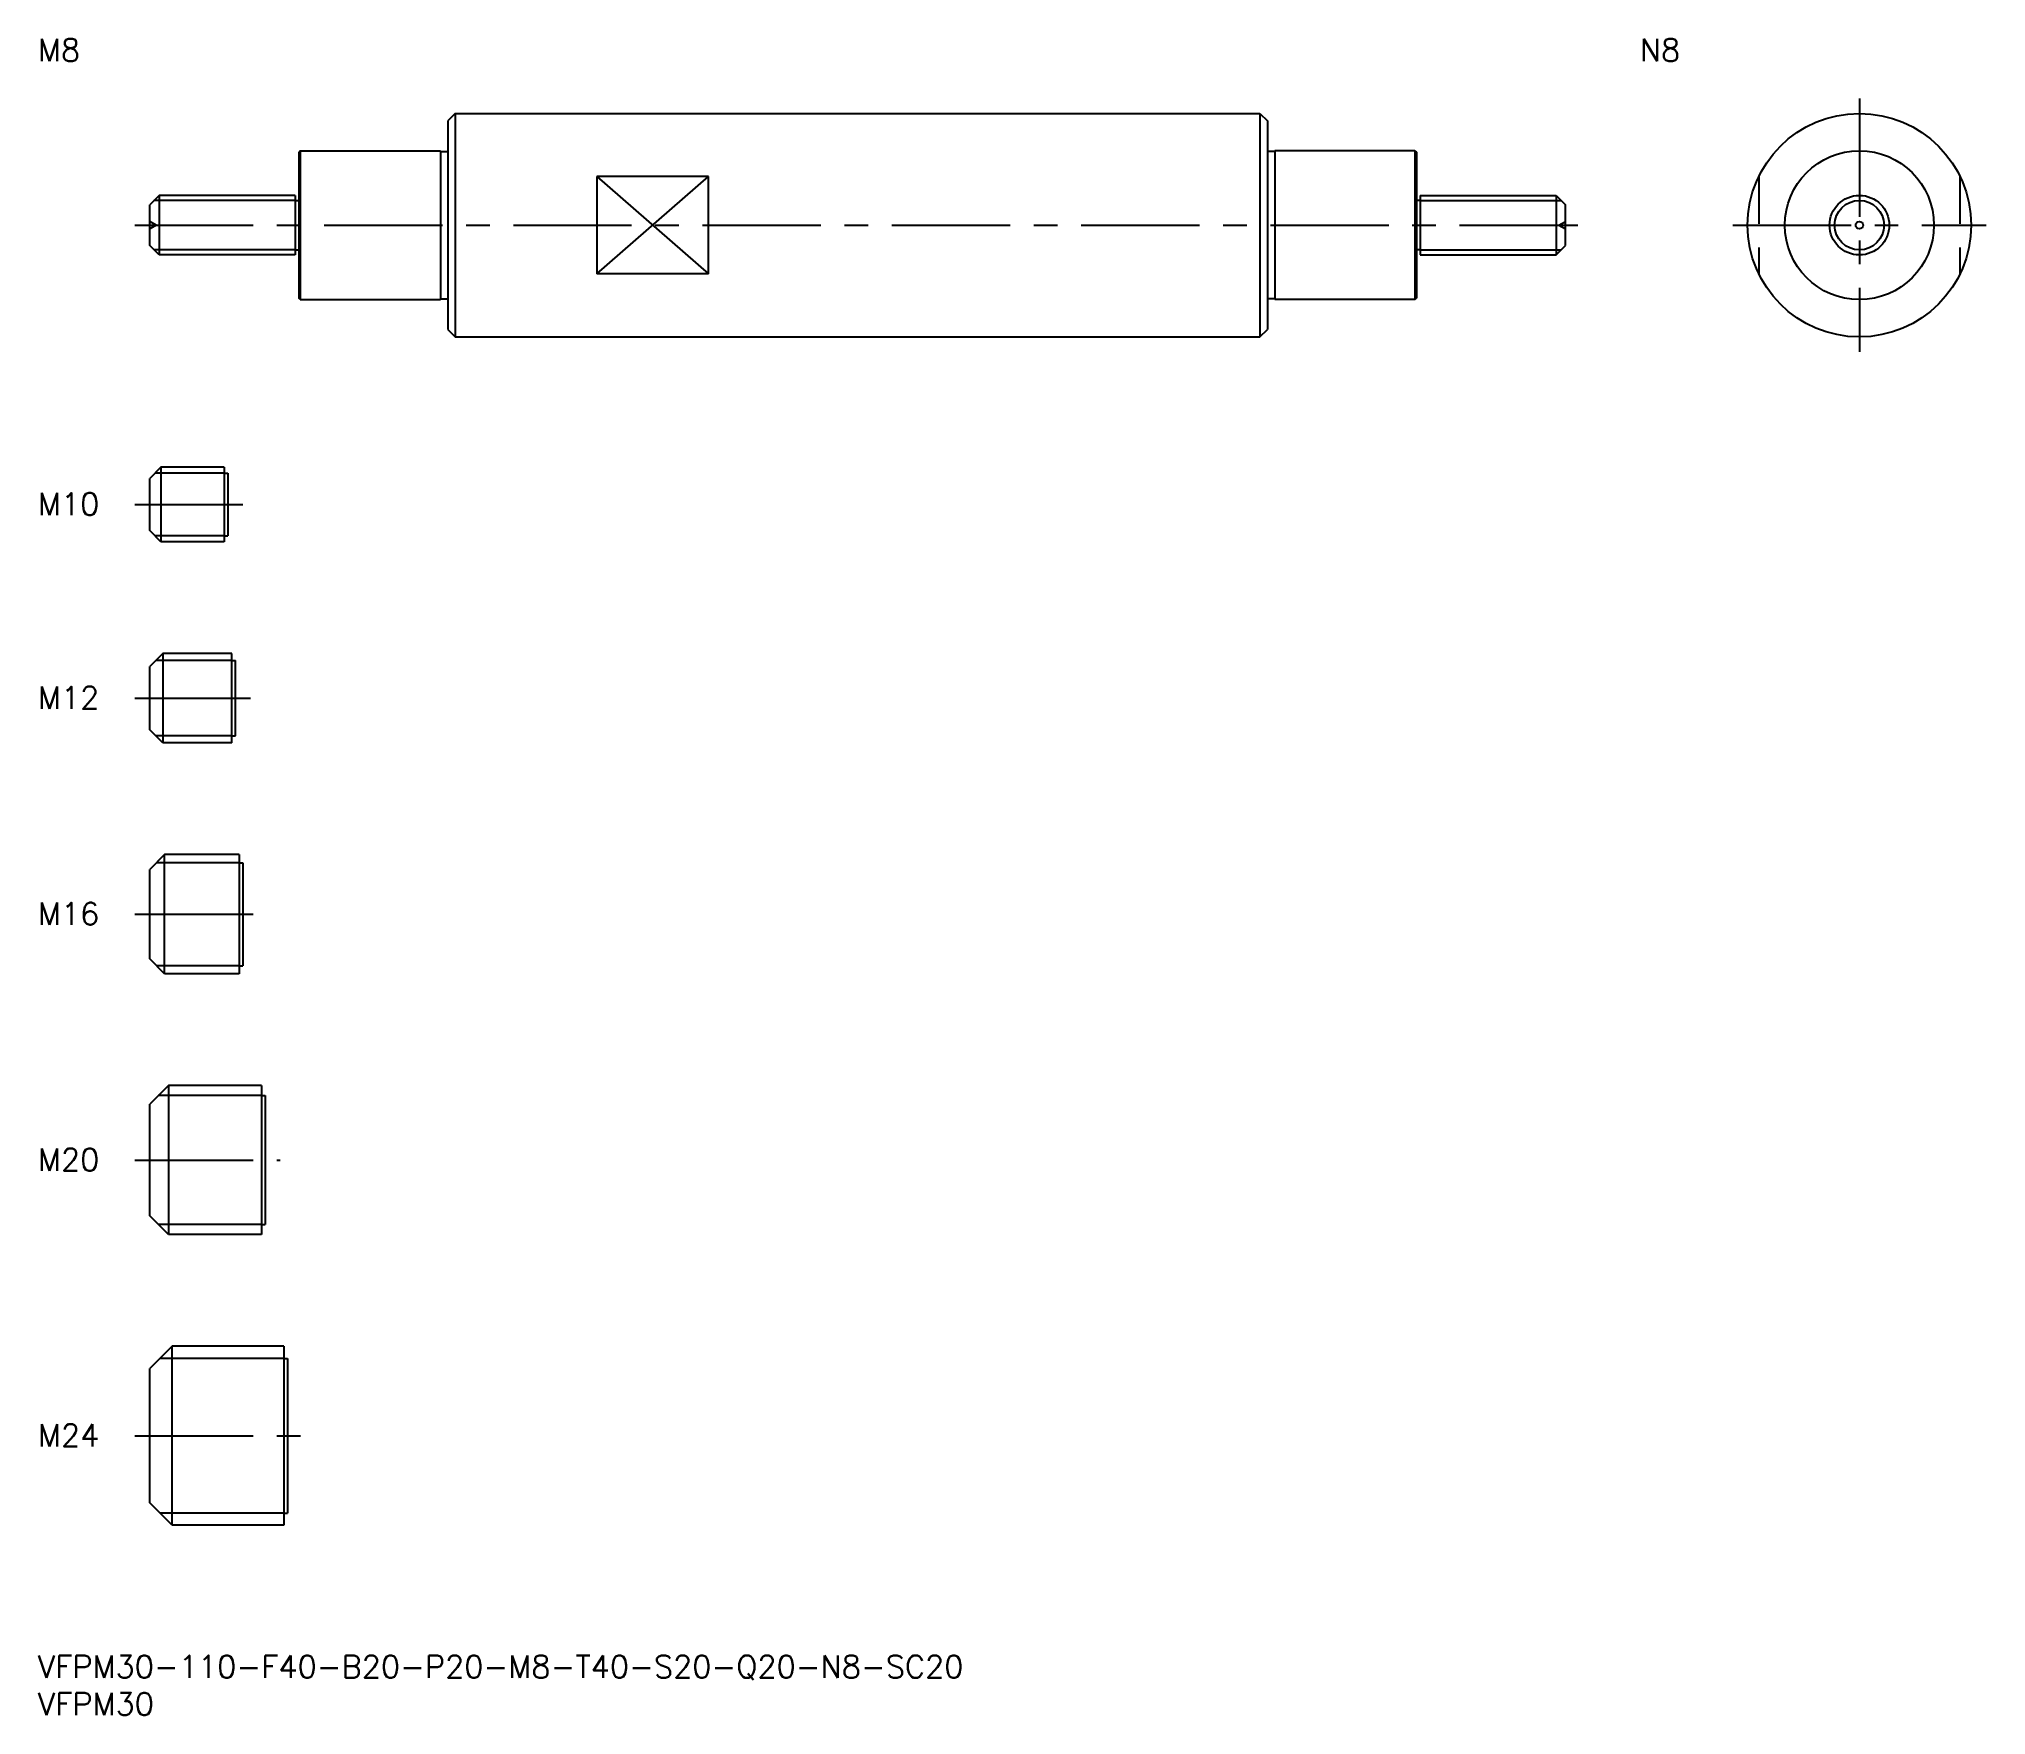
# Model space of a CAD drawing. Extents: x 0 to 261, y -8 to 217.
import ezdxf

# ---------------------------------------------------------------- set-up
doc = ezdxf.new("R2010")
doc.units = 0
doc.header["$LTSCALE"] = 0.5
doc.linetypes.add('CENTER', pattern=[50.8, 31.75, -6.35, 6.35, -6.35])
doc.linetypes.add('DASHED', pattern=[19.05, 12.7, -6.35])
for name, color, linetype in [('MSM_CENTER', 1, 'CENTER'), ('MSM_CONTINUOUS', 7, 'CONTINUOUS'), ('MSM_DASHED', 4, 'DASHED'), ('MSM_NARROW', 5, 'CONTINUOUS'), ('MSM_PART_NUMBER', 7, 'CONTINUOUS')]:
    doc.layers.add(name, color=color, linetype=linetype)
doc.styles.get("Standard").update_dxf_attribs({"font": 'txt.shx', "height": 1, "bigfont": 'bigfont.shx'})

# ---------------------------------------------------------------- blocks, each defined once
blk = doc.blocks.new('*U16')
at = {"layer": 'MSM_PART_NUMBER'}
blk.add_text('VFPM30-110-F40-B20-P20-M8-T40-S20-Q20-N8-SC20', height=3, dxfattribs=at).set_placement((0, -3))
blk = doc.blocks.new('*U17')
at = {"layer": 'MSM_PART_NUMBER'}
blk.add_text('VFPM30', height=3, dxfattribs=at).set_placement((0, -8))
blk = doc.blocks.new('*U18')
at = {"layer": 'MSM_PART_NUMBER'}
blk.add_text('M24', height=3, dxfattribs=at).set_placement((0, 28.06))
blk = doc.blocks.new('*U19')
at = {"layer": 'MSM_PART_NUMBER'}
blk.add_text('M20', height=3, dxfattribs=at).set_placement((0, 65.06))
blk = doc.blocks.new('*U20')
at = {"layer": 'MSM_PART_NUMBER'}
blk.add_text('M16', height=3, dxfattribs=at).set_placement((0, 98.06))
blk = doc.blocks.new('*U21')
at = {"layer": 'MSM_PART_NUMBER'}
blk.add_text('M12', height=3, dxfattribs=at).set_placement((0, 127.06))
blk = doc.blocks.new('*U22')
at = {"layer": 'MSM_PART_NUMBER'}
blk.add_text('M10', height=3, dxfattribs=at).set_placement((0, 153.06))
blk = doc.blocks.new('*U23')
at = {"layer": 'MSM_PART_NUMBER'}
blk.add_text('M8', height=3, dxfattribs=at).set_placement((0, 214))
blk = doc.blocks.new('*U24')
at = {"layer": 'MSM_PART_NUMBER'}
blk.add_text('N8', height=3, dxfattribs=at).set_placement((215, 214))

msp = doc.modelspace()

# ---------------------------------------------------------------- linework, layer by layer
at = {"layer": 'MSM_CENTER'}
for p, q in [((244.45, 209), (244.45, 175)), ((13, 192), (207, 192)), ((227.45, 192), (261.45, 192)), ((13, 154.5), (27.5, 154.5)), ((13, 128.5), (28.5, 128.5)), ((13, 99.5), (29.5, 99.5)), ((13, 66.5), (32.5, 66.5)), ((13, 29.5), (35.5, 29.5))]:
    msp.add_line(p, q, dxfattribs=at)
at = {"layer": 'MSM_CONTINUOUS'}
for p, q in [((56, 207), (55, 206)), ((56, 207), (164, 207)), ((56, 207), (56, 177)), ((164, 207), (164, 177)), ((164, 207), (165, 206)), ((55, 206), (55, 178)), ((165, 206), (165, 178)), ((35.2, 202), (35, 201.8)), ((35, 201.8), (35, 182.2)), ((35.2, 202), (54, 202)), ((35.2, 202), (35.2, 182)), ((54, 202), (54, 182)), ((54, 201.9), (55, 201.9)), ((166, 201.9), (165, 201.9)), ((184.8, 202), (166, 202)), ((166, 202), (166, 182)), ((184.8, 202), (184.8, 182)), ((184.8, 202), (185, 201.8)), ((185, 201.8), (185, 182.2)), ((16.25, 196), (15, 194.75)), ((34.5, 196), (16.25, 196)), ((16.25, 196), (16.25, 188)), ((34.5, 196), (34.5, 188)), ((90, 198.54), (75, 198.54)), ((75, 198.54), (75, 185.46)), ((90, 185.46), (90, 198.54)), ((185.5, 196), (203.75, 196)), ((185.5, 196), (185.5, 188)), ((203.75, 196), (205, 194.75)), ((203.75, 196), (203.75, 188)), ((15, 189.25), (15, 194.75)), ((34.5, 195.32), (35, 195.32)), ((185.5, 195.32), (185, 195.32)), ((205, 189.25), (205, 194.75)), ((16.25, 188), (15, 189.25)), ((34.5, 188.68), (35, 188.68)), ((185.5, 188.68), (185, 188.68)), ((203.75, 188), (205, 189.25)), ((34.5, 188), (16.25, 188)), ((185.5, 188), (203.75, 188)), ((90, 185.46), (75, 185.46)), ((35.2, 182), (35, 182.2)), ((35.2, 182), (54, 182)), ((54, 182.1), (55, 182.1)), ((166, 182.1), (165, 182.1)), ((184.8, 182), (166, 182)), ((184.8, 182), (185, 182.2)), ((55, 178), (56, 177)), ((164, 177), (165, 178)), ((56, 177), (164, 177)), ((16.5, 159.5), (15, 158)), ((25, 159.5), (16.5, 159.5)), ((16.5, 159.5), (16.5, 149.5)), ((25, 159.5), (25, 149.5)), ((15, 151), (15, 158)), ((25, 158.69), (25.5, 158.69)), ((25.5, 158.69), (25.5, 150.31)), ((16.5, 149.5), (15, 151)), ((25, 149.5), (16.5, 149.5)), ((25, 150.31), (25.5, 150.31)), ((16.75, 134.5), (15, 132.75)), ((26, 134.5), (16.75, 134.5)), ((16.75, 134.5), (16.75, 122.5)), ((26, 122.5), (26, 134.5)), ((26, 133.55), (26.5, 133.55)), ((26.5, 123.45), (26.5, 133.55)), ((15, 124.25), (15, 132.75)), ((16.75, 122.5), (15, 124.25)), ((26, 123.45), (26.5, 123.45)), ((26, 122.5), (16.75, 122.5)), ((17, 107.5), (15, 105.5)), ((27, 107.5), (17, 107.5)), ((17, 91.5), (17, 107.5)), ((27, 107.5), (27, 91.5)), ((15, 93.5), (15, 105.5)), ((27, 106.42), (27.5, 106.42)), ((27.5, 106.42), (27.5, 92.58)), ((17, 91.5), (15, 93.5)), ((27, 91.5), (17, 91.5)), ((27, 92.58), (27.5, 92.58)), ((17.5, 76.5), (15, 74)), ((30, 76.5), (17.5, 76.5)), ((17.5, 76.5), (17.5, 56.5)), ((30, 76.5), (30, 56.5)), ((15, 59), (15, 74)), ((30, 75.15), (30.5, 75.15)), ((30.5, 75.15), (30.5, 57.85)), ((17.5, 56.5), (15, 59)), ((30, 57.85), (30.5, 57.85)), ((30, 56.5), (17.5, 56.5)), ((18, 41.5), (15, 38.5)), ((33, 41.5), (18, 41.5)), ((18, 17.5), (18, 41.5)), ((33, 41.5), (33, 17.5)), ((33, 39.88), (33.5, 39.88)), ((33.5, 39.88), (33.5, 19.12)), ((15, 20.5), (15, 38.5)), ((18, 17.5), (15, 20.5)), ((33, 19.12), (33.5, 19.12)), ((33, 17.5), (18, 17.5))]:
    msp.add_line(p, q, dxfattribs=at)
for radius in [15, 10, 4, 0.5]:
    msp.add_circle((244.45, 192), radius, dxfattribs=at)
at = {"layer": 'MSM_DASHED'}
for p, q in [((230.95, 198.54), (230.95, 185.46)), ((257.95, 198.54), (257.95, 185.46)), ((15.87, 192), (15, 192.5)), ((15.87, 192), (15, 191.5)), ((204.13, 192), (205, 192.5)), ((204.13, 192), (205, 191.5))]:
    msp.add_line(p, q, dxfattribs=at)
at = {"layer": 'MSM_NARROW'}
for p, q in [((75, 198.54), (90, 185.46)), ((75, 185.46), (90, 198.54)), ((34.5, 195.32), (15.57, 195.32)), ((185.5, 195.32), (204.43, 195.32)), ((34.5, 188.68), (15.57, 188.68)), ((185.5, 188.68), (204.43, 188.68)), ((25, 158.69), (15.69, 158.69)), ((25, 150.31), (15.69, 150.31)), ((26, 133.55), (15.8, 133.55)), ((26, 123.45), (15.8, 123.45)), ((27, 106.42), (15.92, 106.42)), ((27, 92.58), (15.92, 92.58)), ((30, 75.15), (16.15, 75.15)), ((30, 57.85), (16.15, 57.85)), ((33, 39.88), (16.38, 39.88)), ((33, 19.12), (16.38, 19.12))]:
    msp.add_line(p, q, dxfattribs=at)
msp.add_circle((244.45, 192), 3.32, dxfattribs=at)

# ---------------------------------------------------------------- block references
at = {"layer": 'MSM_CONTINUOUS'}
for name in ['*U23', '*U24', '*U22', '*U21', '*U20', '*U19', '*U18', '*U16', '*U17']:
    msp.add_blockref(name, (0, 0), dxfattribs=at)

doc.saveas('drawing.dxf')
